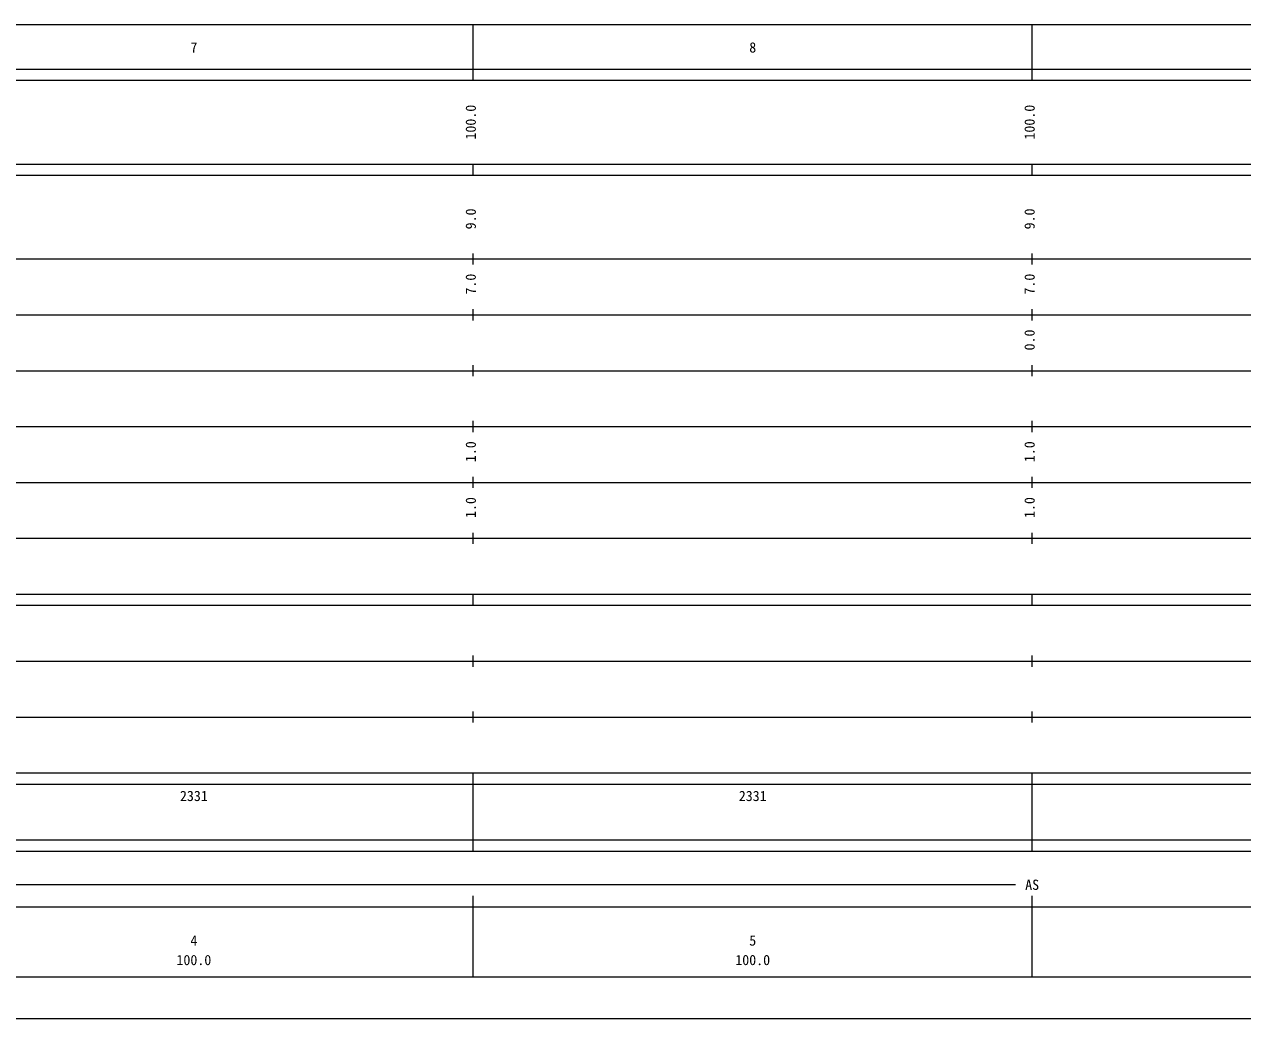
# Model space of a CAD drawing. Units: millimetres on the paper, enlarged 1000 times. Extents: x -75923 to 564077, y -56560 to 303440.
# Drawn here: x 171738 to 389738, y -56560 to 121440 of the extents above; entities that cross this region are included whole.
import ezdxf
from ezdxf.enums import TextEntityAlignment as Align

# ---------------------------------------------------------------- set-up
doc = ezdxf.new("R2010")
doc.units = ezdxf.units.MM
doc.header["$LTSCALE"] = 1000
doc.layers.add('M-TTL', color=2, linetype='Continuous', lineweight=13)
doc.layers.add('M-TTL-BAND', color=7, linetype='Continuous', lineweight=13)
doc.styles.add('ＭＳ ゴシック', font='')
doc.styles.get('ＭＳ ゴシック').set_extended_font_data('MS Gothic')

msp = doc.modelspace()

# ---------------------------------------------------------------- linework, layer by layer
at = {"layer": 'M-TTL'}
msp.add_line((-75923, -56560), (564077, -56560), dxfattribs=at)
at = {"layer": 'M-TTL-BAND'}
for p, q in [((-47923, 121440), (463077, 121440)), ((252077, 111440), (252077, 121440)), ((352077, 111440), (352077, 121440)), ((-75923, 113440), (463077, 113440)), ((-75923, 111440), (463077, 111440)), ((-75923, 96440), (463077, 96440)), ((252077, 94440), (252077, 96440)), ((352077, 94440), (352077, 96440)), ((-75923, 94440), (463077, 94440)), ((-75923, 79440), (463077, 79440)), ((252077, 78440), (252077, 80440)), ((352077, 78440), (352077, 80440)), ((252077, 68440), (252077, 70440)), ((352077, 68440), (352077, 70440)), ((-69923, 69440), (463077, 69440)), ((-63923, 59440), (463077, 59440)), ((252077, 58440), (252077, 60440)), ((352077, 58440), (352077, 60440)), ((252077, 48440), (252077, 50440)), ((352077, 48440), (352077, 50440)), ((-69923, 49440), (463077, 49440)), ((-63923, 39440), (463077, 39440)), ((252077, 38440), (252077, 40440)), ((352077, 38440), (352077, 40440)), ((-69923, 29440), (463077, 29440)), ((252077, 28440), (252077, 30440)), ((352077, 28440), (352077, 30440)), ((-75923, 19440), (463077, 19440)), ((252077, 17440), (252077, 19440)), ((352077, 17440), (352077, 19440)), ((-75923, 17440), (463077, 17440)), ((-66923, 7440), (463077, 7440)), ((252077, 6440), (252077, 8440)), ((352077, 6440), (352077, 8440)), ((252077, -3560), (252077, -1560)), ((352077, -3560), (352077, -1560)), ((-75923, -2560), (463077, -2560)), ((-75923, -12560), (463077, -12560)), ((252077, -14560), (252077, -12560)), ((352077, -14560), (352077, -12560)), ((-75923, -14560), (463077, -14560)), ((252077, -24560), (252077, -14560)), ((252077, -24560), (252077, -14560)), ((352077, -24560), (352077, -14560)), ((-75923, -24560), (463077, -24560)), ((252077, -26560), (252077, -24560)), ((352077, -26560), (352077, -24560)), ((-75923, -26560), (463077, -26560)), ((-44923, -32560), (349077, -32560)), ((252077, -49060), (252077, -34560)), ((352077, -49060), (352077, -34560)), ((-75923, -36560), (463077, -36560)), ((-47923, -49060), (463077, -49060))]:
    msp.add_line(p, q, dxfattribs=at)

# ---------------------------------------------------------------- texts
at = {"layer": 'M-TTL-BAND', "style": 'ＭＳ ゴシック'}
for s, p in [('7', (201452, 115845)), ('8', (301452, 115845)), ('2331', (199577, -18155)), ('2331', (299577, -18155)), ('AS', (350827, -34060)), ('4', (201452, -44037)), ('5', (301452, -44037)), ('100.0', (198952, -47527)), ('100.0', (298952, -47527))]:
    msp.add_text(s, height=1833, dxfattribs=at).set_placement(p, align=Align.BOTTOM_LEFT)
for s, p in [('100.0', (253077, 100815)), ('100.0', (353077, 100815)), ('9.0', (253077, 84739)), ('9.0', (353077, 84739)), ('7.0', (253077, 73065)), ('7.0', (353077, 73065)), ('0.0', (353077, 63065)), ('1.0', (253077, 43065)), ('1.0', (353077, 43065)), ('1.0', (253077, 33065)), ('1.0', (353077, 33065))]:
    msp.add_text(s, height=1833, rotation=90, dxfattribs=at).set_placement(p, align=Align.BOTTOM_LEFT)

doc.saveas('drawing.dxf')
